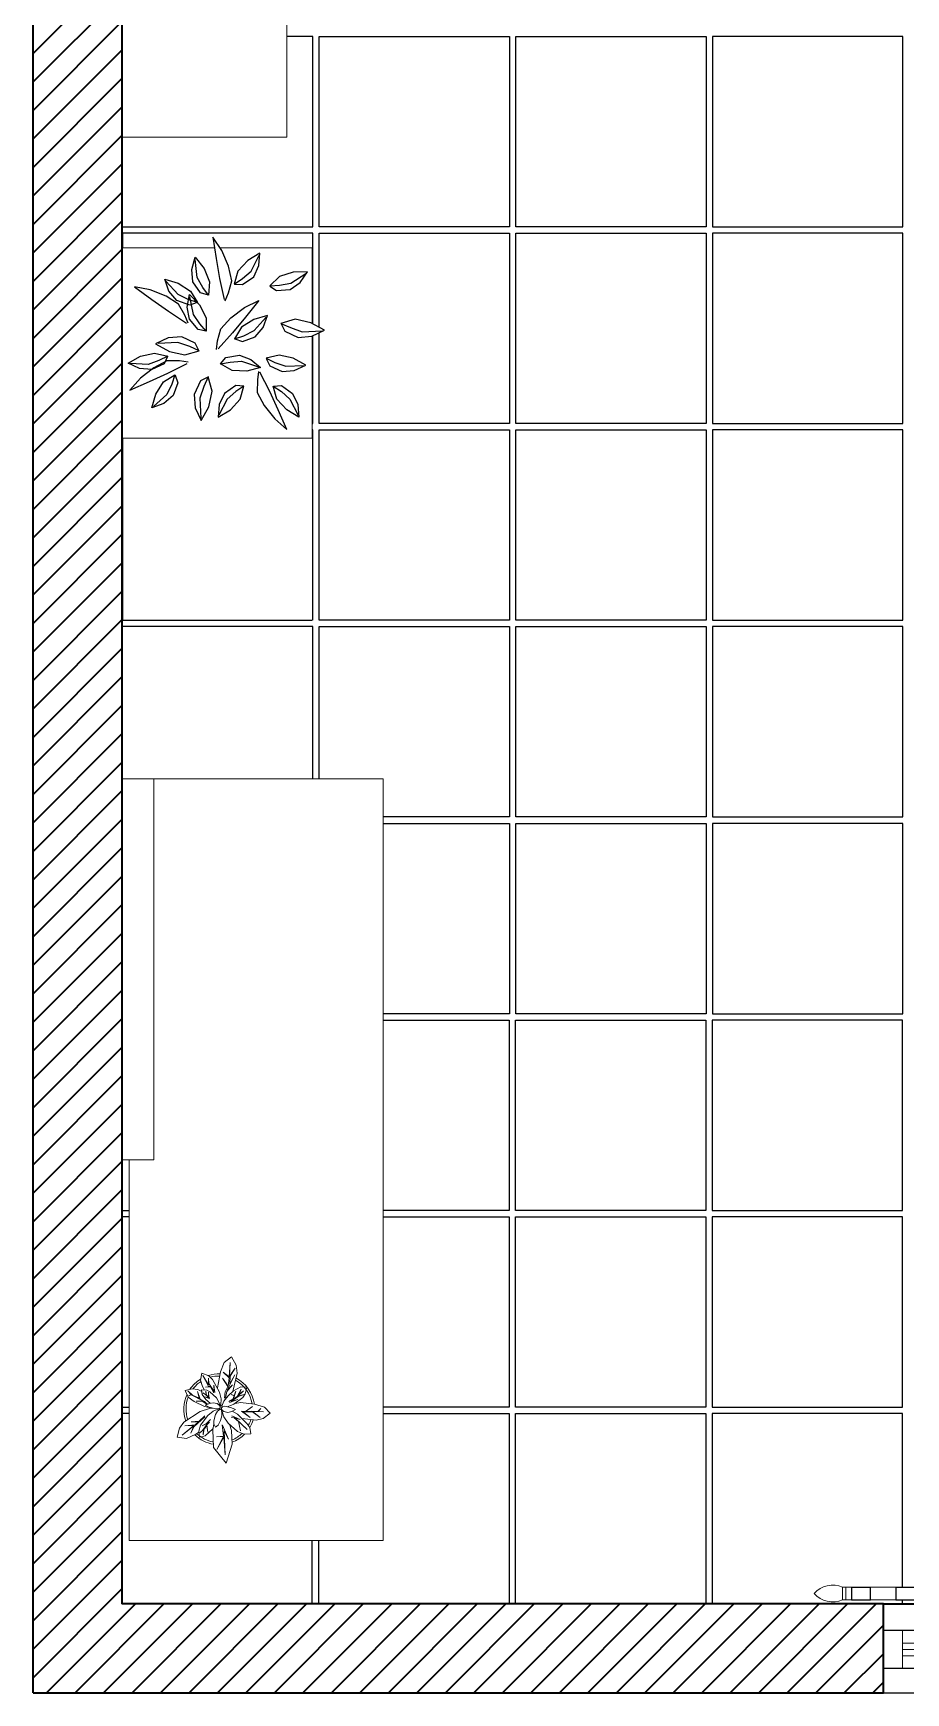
# Model space of a CAD drawing. Header units: millimetres. Extents: x 743 to 1845, y 1149 to 2111.
# Drawn here: x 768.1 to 905.7, y 1215.8 to 1477.3 of the extents above; entities that cross this region are included whole.
import ezdxf

# ---------------------------------------------------------------- set-up
doc = ezdxf.new("R2010")
doc.units = ezdxf.units.MM
for name, color, linetype, lineweight in [('A-GLAZ-FURR', 4, 'Continuous', 18), ('arredo', 8, 'Continuous', 18), ('MURI', 7, 'Continuous', 35), ('muri sottili', 161, 'Continuous', 25)]:
    doc.layers.add(name, color=color, linetype=linetype, lineweight=lineweight)
for name, color, linetype in [('pavimento', 51, 'Continuous'), ('PIANTE', 94, 'Continuous'), ('tessuti', 31, 'Continuous')]:
    doc.layers.add(name, color=color, linetype=linetype)

msp = doc.modelspace()

# ---------------------------------------------------------------- hatches: boundary and pattern name
at = {"layer": 'MURI'}
h = msp.add_hatch(dxfattribs=at)
h.set_pattern_fill('ANSI31', color=256)
h.set_pattern_definition([(45, (0, 247.989), (-2.245064, 2.245064), [])])
h.paths.add_polyline_path([(768.12, 1215.79), (902.12, 1215.79), (902.12, 1229.79), (875.12, 1229.79), (862.12, 1229.79), (844.12, 1229.79), (822.12, 1229.79), (813.12, 1229.79), (782.12, 1229.79), (782.12, 1259.79), (782.12, 1625.79), (782.12, 1645.79), (782.12, 1662.79), (768.12, 1662.79), (768.12, 1645.79), (768.12, 1625.79)])
h.paths.add_polyline_path([(999.12, 1229.79), (998.12, 1229.79), (998.12, 1229.79), (982.12, 1229.79), (982.12, 1215.79), (1082.12, 1215.79), (1082.12, 1229.79), (1060.12, 1229.79), (1060.12, 1229.79), (1030.12, 1229.79), (1029.12, 1229.79), (1029.12, 1229.79)])

# ---------------------------------------------------------------- linework, layer by layer
at = {"layer": 'A-GLAZ-FURR', "color": 4}
for p, q in [((905.12, 1225.63), (905.12, 1219.63)), ((979.12, 1223.63), (905.12, 1223.63)), ((979.12, 1222.63), (905.12, 1222.63)), ((979.12, 1221.63), (905.12, 1221.63))]:
    msp.add_line(p, q, dxfattribs=at)
at = {"layer": 'arredo'}
for p, q in [((796.71, 1443.49), (782.12, 1443.49)), ((812.12, 1443.49), (797.55, 1443.49)), ((812.12, 1431.52), (812.12, 1443.49)), ((812.12, 1413.49), (812.12, 1429.58)), ((782.12, 1413.49), (812.12, 1413.49)), ((782.12, 1359.79), (787.12, 1359.79)), ((823.27, 1359.79), (783.27, 1359.79)), ((787.12, 1359.79), (787.12, 1299.79)), ((823.27, 1239.79), (823.27, 1359.79)), ((787.12, 1299.79), (782.12, 1299.79)), ((783.27, 1299.79), (783.27, 1239.79)), ((783.27, 1239.79), (823.27, 1239.79)), ((896.2, 1232.44), (895.7, 1232.44)), ((895.7, 1232.44), (895.7, 1230.44)), ((896.2, 1230.44), (896.2, 1232.44)), ((897.08, 1232.44), (896.2, 1232.44)), ((904.08, 1232.44), (900.08, 1232.44)), ((895.7, 1230.44), (896.2, 1230.44)), ((897.08, 1230.44), (895.7, 1230.44)), ((904.08, 1230.44), (900.08, 1230.44))]:
    msp.add_line(p, q, dxfattribs=at)
msp.add_lwpolyline([(808.12, 1490.93), (808.12, 1460.93), (782.12, 1460.93), (782.12, 1490.93), (808.12, 1490.93)], dxfattribs=at)
for centre, radius, start, end in [((797.45, 1260.47), 5.59, 88.4924, 108.1217), ((797.45, 1260.47), 5.24, 89.1664, 105.5636), ((797.45, 1260.47), 5.59, 121.7051, 145.8337), ((797.45, 1260.47), 5.24, 123.6845, 141.9992), ((797.45, 1260.47), 5.24, 9.2486, 60.8808), ((797.45, 1260.47), 5.59, 8.2379, 61.9732), ((797.45, 1260.47), 5.59, 155.2534, 199.3579), ((797.45, 1260.47), 5.24, 158.753, 198.4028), ((797.45, 1260.47), 5.24, 330.9068, 342.0531), ((797.45, 1260.47), 5.59, 329.3535, 342.8282), ((797.45, 1260.47), 5.59, 226.1798, 260.4423), ((797.45, 1260.47), 5.24, 227.4038, 259.618), ((797.45, 1260.47), 5.24, 292.5583, 313.4518), ((797.45, 1260.47), 5.59, 291.2657, 315.3878), ((894.15, 1228.78), 3.98, 66.9814, 138.0011), ((894.15, 1234.1), 3.98, 221.9989, 293.0186)]:
    msp.add_arc(centre, radius, start, end, dxfattribs=at)
at = {"layer": 'MURI'}
for p, q in [((768.12, 1215.79), (768.12, 1625.79)), ((782.12, 1625.79), (782.12, 1229.79)), ((822.12, 1229.79), (782.12, 1229.79)), ((862.12, 1229.79), (822.12, 1229.79)), ((902.12, 1229.79), (862.12, 1229.79)), ((902.12, 1229.79), (982.12, 1229.79)), ((902.12, 1215.79), (902.12, 1229.79)), ((768.12, 1215.79), (902.12, 1215.79))]:
    msp.add_line(p, q, dxfattribs=at)
at = {"layer": 'muri sottili'}
for p, q in [((982.12, 1225.63), (902.12, 1225.63)), ((982.12, 1219.63), (902.12, 1219.63)), ((902.12, 1215.79), (982.12, 1215.79))]:
    msp.add_line(p, q, dxfattribs=at)
at = {"layer": 'pavimento'}
for p, q in [((812.2, 1476.79), (808.12, 1476.79)), ((812.2, 1446.79), (812.2, 1476.79)), ((813.2, 1446.79), (813.2, 1476.79)), ((813.2, 1476.79), (843.2, 1476.79)), ((843.2, 1476.79), (843.2, 1446.79)), ((844.2, 1446.79), (844.2, 1476.79)), ((844.2, 1476.79), (874.2, 1476.79)), ((874.2, 1476.79), (874.2, 1446.79)), ((905.2, 1476.79), (875.2, 1476.79)), ((875.2, 1476.79), (875.2, 1446.79)), ((905.2, 1446.79), (905.2, 1476.79)), ((782.2, 1446.79), (782.2, 1460.93)), ((782.2, 1446.79), (812.2, 1446.79)), ((843.2, 1446.79), (813.2, 1446.79)), ((874.2, 1446.79), (844.2, 1446.79)), ((875.2, 1446.79), (905.2, 1446.79)), ((812.2, 1445.79), (782.2, 1445.79)), ((782.2, 1445.79), (782.2, 1443.49)), ((812.2, 1431.48), (812.2, 1445.79)), ((813.2, 1445.79), (843.2, 1445.79)), ((813.2, 1430.93), (813.2, 1445.79)), ((843.2, 1445.79), (843.2, 1415.79)), ((844.2, 1415.79), (844.2, 1445.79)), ((844.2, 1445.79), (874.2, 1445.79)), ((874.2, 1445.79), (874.2, 1415.79)), ((905.2, 1445.79), (875.2, 1445.79)), ((875.2, 1445.79), (875.2, 1415.79)), ((905.2, 1415.79), (905.2, 1445.79)), ((812.2, 1415.79), (812.2, 1429.61)), ((813.2, 1415.79), (813.2, 1430.08)), ((812.12, 1415.79), (812.2, 1415.79)), ((812.2, 1414.79), (812.12, 1414.79)), ((812.2, 1384.79), (812.2, 1414.79)), ((843.2, 1415.79), (813.2, 1415.79)), ((813.2, 1384.79), (813.2, 1414.79)), ((813.2, 1414.79), (843.2, 1414.79)), ((843.2, 1414.79), (843.2, 1384.79)), ((874.2, 1415.79), (844.2, 1415.79)), ((844.2, 1384.79), (844.2, 1414.79)), ((844.2, 1414.79), (874.2, 1414.79)), ((874.2, 1414.79), (874.2, 1384.79)), ((875.2, 1415.79), (905.2, 1415.79)), ((905.2, 1414.79), (875.2, 1414.79)), ((875.2, 1414.79), (875.2, 1384.79)), ((905.2, 1384.79), (905.2, 1414.79)), ((782.2, 1413.49), (782.2, 1384.79)), ((782.2, 1384.79), (812.12, 1384.79)), ((812.2, 1383.79), (782.2, 1383.79)), ((782.2, 1359.79), (782.2, 1383.79)), ((812.2, 1359.79), (812.2, 1383.79)), ((843.2, 1384.79), (813.2, 1384.79)), ((813.2, 1359.79), (813.2, 1383.79)), ((813.2, 1383.79), (843.2, 1383.79)), ((843.2, 1383.79), (843.2, 1353.79)), ((874.2, 1384.79), (844.2, 1384.79)), ((844.2, 1353.79), (844.2, 1383.79)), ((844.2, 1383.79), (874.2, 1383.79)), ((874.2, 1383.79), (874.2, 1353.79)), ((875.2, 1384.79), (905.2, 1384.79)), ((905.2, 1383.79), (875.2, 1383.79)), ((875.2, 1383.79), (875.2, 1353.79)), ((905.2, 1353.79), (905.2, 1383.79)), ((843.2, 1353.79), (823.27, 1353.79)), ((823.27, 1352.79), (843.2, 1352.79)), ((843.2, 1352.79), (843.2, 1322.79)), ((874.2, 1353.79), (844.2, 1353.79)), ((844.2, 1322.79), (844.2, 1352.79)), ((844.2, 1352.79), (874.2, 1352.79)), ((874.2, 1352.79), (874.2, 1322.79)), ((875.2, 1353.79), (905.2, 1353.79)), ((905.2, 1352.79), (875.2, 1352.79)), ((875.2, 1352.79), (875.2, 1322.79)), ((905.2, 1322.79), (905.2, 1352.79)), ((782.12, 1321.79), (782.2, 1322.79)), ((843.2, 1322.79), (823.27, 1322.79)), ((823.27, 1321.79), (843.12, 1321.79)), ((843.12, 1321.79), (843.12, 1291.79)), ((844.12, 1291.79), (844.12, 1321.79)), ((844.12, 1321.79), (874.12, 1321.79)), ((874.2, 1322.79), (844.2, 1322.79)), ((874.12, 1321.79), (874.12, 1291.79)), ((905.12, 1321.79), (875.12, 1321.79)), ((875.12, 1321.79), (875.12, 1291.79)), ((875.2, 1322.79), (905.2, 1322.79)), ((905.12, 1291.79), (905.12, 1321.79)), ((782.12, 1291.79), (783.27, 1291.79)), ((783.27, 1290.79), (782.12, 1290.79)), ((843.12, 1291.79), (823.27, 1291.79)), ((823.27, 1290.79), (843.12, 1290.79)), ((843.12, 1290.79), (843.12, 1260.79)), ((874.12, 1291.79), (844.12, 1291.79)), ((844.12, 1260.79), (844.12, 1290.79)), ((844.12, 1290.79), (874.12, 1290.79)), ((874.12, 1290.79), (874.12, 1260.79)), ((875.12, 1291.79), (905.12, 1291.79)), ((905.12, 1290.79), (875.12, 1290.79)), ((875.12, 1290.79), (875.12, 1260.79)), ((905.12, 1260.79), (905.12, 1290.79)), ((782.12, 1259.79), (782.12, 1260.79)), ((782.12, 1260.79), (783.27, 1260.79)), ((843.12, 1260.79), (823.27, 1260.79)), ((874.12, 1260.79), (844.12, 1260.79)), ((875.12, 1260.79), (905.12, 1260.79)), ((783.27, 1259.79), (782.12, 1259.79)), ((823.27, 1259.79), (843.12, 1259.79)), ((843.12, 1259.79), (843.12, 1229.79)), ((844.12, 1229.79), (844.12, 1259.79)), ((844.12, 1259.79), (874.12, 1259.79)), ((874.12, 1259.79), (874.12, 1229.79)), ((905.12, 1259.79), (875.12, 1259.79)), ((875.12, 1259.79), (875.12, 1229.79)), ((905.12, 1232.44), (905.12, 1259.79)), ((812.12, 1229.79), (812.12, 1239.79)), ((813.12, 1229.79), (813.12, 1239.79)), ((782.12, 1229.79), (812.12, 1229.79)), ((843.12, 1229.79), (813.12, 1229.79)), ((874.12, 1229.79), (844.12, 1229.79)), ((875.12, 1229.79), (905.12, 1229.79)), ((905.12, 1229.79), (905.12, 1230.44))]:
    msp.add_line(p, q, dxfattribs=at)
at = {"layer": 'PIANTE'}
for p, q in [((797.86, 1443.03), (796.45, 1445.14)), ((796.45, 1445.14), (796.98, 1441.8)), ((793.12, 1440.05), (793.64, 1441.98)), ((793.64, 1441.98), (795.05, 1440.22)), ((793.99, 1438.82), (793.64, 1441.63)), ((796.98, 1441.8), (797.51, 1438.64)), ((798.91, 1440.57), (797.86, 1443.03)), ((801.95, 1441.48), (800.4, 1439.8)), ((803.87, 1442.65), (801.95, 1441.48)), ((802.46, 1439.8), (803.75, 1442.32)), ((803.7, 1440.66), (803.87, 1442.65)), ((789.52, 1436.64), (788.85, 1438.52)), ((788.85, 1438.52), (791, 1437.89)), ((793.29, 1438.12), (793.12, 1440.05)), ((794.87, 1437.24), (793.99, 1438.82)), ((795.05, 1440.22), (795.93, 1438.12)), ((797.51, 1438.64), (798.21, 1435.31)), ((799.44, 1438.29), (798.91, 1440.57)), ((798.91, 1436.36), (799.44, 1438.29)), ((800.4, 1439.8), (799.82, 1437.77)), ((799.82, 1437.77), (801.09, 1438.62)), ((801.09, 1438.62), (802.46, 1439.8)), ((801.12, 1437.67), (802.88, 1438.9)), ((802.88, 1438.9), (803.7, 1440.66)), ((806.93, 1438.94), (805.41, 1437.47)), ((809.11, 1439.62), (806.93, 1438.94)), ((808.71, 1437.91), (811.09, 1439.45)), ((811.36, 1439.67), (809.11, 1439.62)), ((810.22, 1438.03), (811.36, 1439.67)), ((786.57, 1436.83), (784.09, 1437.33)), ((784.09, 1437.33), (786.82, 1435.34)), ((789.06, 1435.84), (786.57, 1436.83)), ((790.95, 1436.13), (789.05, 1438.23)), ((791.04, 1434.6), (789.06, 1435.84)), ((790.77, 1435.15), (789.52, 1436.64)), ((792.57, 1435.34), (790.95, 1436.13)), ((791, 1437.89), (792.93, 1436.66)), ((792.41, 1434.13), (792.76, 1436.1)), ((792.76, 1436.1), (794.32, 1434.47)), ((793.39, 1432.98), (792.79, 1435.75)), ((792.93, 1436.66), (794.02, 1434.85)), ((794.52, 1436.36), (793.29, 1438.12)), ((795.75, 1436.01), (794.52, 1436.36)), ((795.78, 1436), (794.87, 1437.24)), ((795.93, 1438.12), (795.78, 1436)), ((798.38, 1435.13), (798.91, 1436.36)), ((799.85, 1437.76), (801.12, 1437.67)), ((805.41, 1437.47), (806.94, 1437.57)), ((805.43, 1437.45), (806.49, 1436.73)), ((806.49, 1436.73), (808.63, 1436.92)), ((806.94, 1437.57), (808.71, 1437.91)), ((808.63, 1436.92), (810.22, 1438.03)), ((786.82, 1435.34), (789.43, 1433.48)), ((789.43, 1433.48), (792.28, 1431.62)), ((792.79, 1434.42), (790.77, 1435.15)), ((792.04, 1432.86), (791.04, 1434.6)), ((792.75, 1432.22), (792.41, 1434.13)), ((794.02, 1434.85), (792.57, 1435.34)), ((793.99, 1434.84), (792.79, 1434.42)), ((794.32, 1434.47), (795.37, 1432.45)), ((799.3, 1432.45), (801.44, 1434.05)), ((801.44, 1434.05), (803.71, 1435.17)), ((803.71, 1435.17), (801.59, 1432.54)), ((792.53, 1431.62), (792.04, 1432.86)), ((794.13, 1430.58), (792.75, 1432.22)), ((794.4, 1431.48), (793.39, 1432.98)), ((795.38, 1430.34), (794.13, 1430.58)), ((795.41, 1430.33), (794.4, 1431.48)), ((795.37, 1432.45), (795.41, 1430.33)), ((797.2, 1428.8), (797.71, 1430.73)), ((797.71, 1430.73), (799.3, 1432.45)), ((801.59, 1432.54), (799.55, 1430.07)), ((800.97, 1430.95), (799.88, 1429.13)), ((802.9, 1432.17), (800.97, 1430.95)), ((801.33, 1429.63), (802.95, 1430.42)), ((805.05, 1432.81), (802.9, 1432.17)), ((802.95, 1430.42), (804.85, 1432.52)), ((803.13, 1429.44), (804.38, 1430.92)), ((804.38, 1430.92), (805.05, 1432.81)), ((809.41, 1432.21), (807.16, 1431.57)), ((807.16, 1431.62), (807.78, 1430.35)), ((807.16, 1431.57), (808.66, 1430.9)), ((808.66, 1430.9), (810.54, 1430.25)), ((811.86, 1431.66), (809.41, 1432.21)), ((810.54, 1430.25), (813.65, 1430.41)), ((814.03, 1430.48), (811.86, 1431.66)), ((812.04, 1429.54), (814.03, 1430.48)), ((789.41, 1429.28), (787.42, 1428.34)), ((787.42, 1428.34), (789.59, 1427.15)), ((790.91, 1428.56), (787.8, 1428.4)), ((791.54, 1429.45), (789.41, 1429.28)), ((792.79, 1427.91), (790.91, 1428.56)), ((793.67, 1428.46), (791.54, 1429.45)), ((794.29, 1427.24), (792.79, 1427.91)), ((794.29, 1427.19), (793.67, 1428.46)), ((797.04, 1427.47), (797.2, 1428.8)), ((799.55, 1430.07), (797.28, 1427.53)), ((799.88, 1429.13), (801.33, 1429.63)), ((799.9, 1429.12), (801.11, 1428.71)), ((801.11, 1428.71), (803.13, 1429.44)), ((807.78, 1430.35), (809.91, 1429.36)), ((809.91, 1429.36), (812.04, 1429.54)), ((783.07, 1425.31), (785.04, 1426.39)), ((784.88, 1424.46), (783.07, 1425.31)), ((786.24, 1425.11), (783.41, 1425.25)), ((785.04, 1426.39), (787.27, 1426.89)), ((787.95, 1425.7), (786.24, 1425.11)), ((788.75, 1425.2), (786.81, 1424.3)), ((789.21, 1425.67), (787.14, 1424.57)), ((787.27, 1426.89), (789.33, 1426.38)), ((789.33, 1426.38), (787.95, 1425.7)), ((789.31, 1426.35), (788.75, 1425.2)), ((791.21, 1425.67), (789.21, 1425.67)), ((789.37, 1423.72), (792.41, 1425.26)), ((789.59, 1427.15), (792.04, 1426.6)), ((792.53, 1425.47), (791.21, 1425.67)), ((792.04, 1426.6), (794.29, 1427.24)), ((797.65, 1425.18), (799.15, 1425.48)), ((799.5, 1424.15), (797.65, 1425.18)), ((797.67, 1425.2), (798.51, 1426.17)), ((798.51, 1426.17), (800.62, 1426.54)), ((799.15, 1425.48), (800.96, 1425.61)), ((800.62, 1426.54), (802.44, 1425.88)), ((800.96, 1425.61), (803.65, 1424.74)), ((802.44, 1425.88), (803.97, 1424.59)), ((806.89, 1426.58), (804.83, 1426.07)), ((804.83, 1426.07), (806.21, 1425.39)), ((804.85, 1426.04), (805.41, 1424.89)), ((806.21, 1425.39), (807.92, 1424.8)), ((809.12, 1426.08), (806.89, 1426.58)), ((811.09, 1425), (809.12, 1426.08)), ((785.04, 1422.92), (783.37, 1421.02)), ((786.81, 1424.3), (784.88, 1424.46)), ((787.14, 1424.57), (785.04, 1422.92)), ((786.45, 1422.39), (789.37, 1423.72)), ((788.66, 1422.36), (790.47, 1423.45)), ((790.47, 1423.45), (789.98, 1422)), ((790.48, 1423.43), (790.9, 1422.22)), ((795.75, 1423.13), (794.49, 1422.52)), ((795.7, 1423.13), (795.03, 1421.63)), ((796.34, 1420.88), (795.7, 1423.13)), ((801.78, 1424.06), (799.5, 1424.15)), ((803.97, 1424.59), (801.78, 1424.06)), ((803.46, 1422.69), (803.45, 1420.69)), ((803.65, 1424.01), (803.46, 1422.69)), ((805.41, 1420.85), (803.87, 1423.89)), ((805.41, 1424.89), (807.35, 1423.98)), ((807.35, 1423.98), (809.28, 1424.15)), ((807.92, 1424.8), (810.75, 1424.94)), ((809.28, 1424.15), (811.09, 1425)), ((783.37, 1421.02), (786.45, 1422.39)), ((786.8, 1418.28), (787.43, 1420.43)), ((789.19, 1420.38), (787.09, 1418.48)), ((787.43, 1420.43), (788.66, 1422.36)), ((790.17, 1420.2), (788.69, 1418.95)), ((789.98, 1422), (789.19, 1420.38)), ((790.9, 1422.22), (790.17, 1420.2)), ((794.49, 1422.52), (793.49, 1420.38)), ((793.49, 1420.38), (793.67, 1418.26)), ((795.03, 1421.63), (794.39, 1419.76)), ((795.79, 1418.43), (796.34, 1420.88)), ((798.28, 1420.53), (797.45, 1418.78)), ((800.04, 1421.76), (798.28, 1420.53)), ((800.06, 1420.82), (798.7, 1419.63)), ((801.31, 1421.67), (800.04, 1421.76)), ((801.34, 1421.67), (800.06, 1420.82)), ((800.75, 1419.63), (801.34, 1421.67)), ((803.45, 1420.69), (804.55, 1418.62)), ((806.73, 1417.93), (805.41, 1420.85)), ((806.55, 1419.63), (805.96, 1421.67)), ((805.96, 1421.67), (807.24, 1420.82)), ((805.99, 1421.67), (807.27, 1421.76)), ((807.24, 1420.82), (808.6, 1419.63)), ((807.27, 1421.76), (809.02, 1420.53)), ((809.02, 1420.53), (809.85, 1418.78)), ((788.69, 1418.95), (786.8, 1418.28)), ((793.67, 1418.26), (794.61, 1416.26)), ((794.39, 1419.76), (794.54, 1416.65)), ((794.61, 1416.26), (795.79, 1418.43)), ((797.45, 1418.78), (797.29, 1416.78)), ((797.29, 1416.78), (799.21, 1417.95)), ((798.7, 1419.63), (797.41, 1417.11)), ((799.21, 1417.95), (800.75, 1419.63)), ((804.55, 1418.62), (806.2, 1416.52)), ((808.09, 1417.95), (806.55, 1419.63)), ((808.11, 1414.85), (806.73, 1417.93)), ((810.01, 1416.78), (808.09, 1417.95)), ((808.6, 1419.63), (809.89, 1417.11)), ((809.85, 1418.78), (810.01, 1416.78)), ((806.2, 1416.52), (808.11, 1414.85))]:
    msp.add_line(p, q, dxfattribs=at)
at = {"layer": 'PIANTE', "linetype": 'Continuous', "lineweight": 0}
for p, q in [((799.38, 1268.71), (798.22, 1267.84)), ((800.13, 1267.42), (799.38, 1268.71)), ((794.71, 1266.14), (794.47, 1265.04)), ((795.81, 1265.75), (794.71, 1266.14)), ((796.38, 1265.18), (795.81, 1265.75)), ((797.66, 1266.39), (797.15, 1263.83)), ((798.22, 1267.84), (797.66, 1266.39)), ((799.61, 1263.26), (800.25, 1266.18)), ((800.25, 1266.18), (800.13, 1267.42)), ((793.2, 1263.71), (792.1, 1263.41)), ((792.1, 1263.41), (792.57, 1262.35)), ((794.06, 1263.58), (793.2, 1263.71)), ((794.7, 1263.27), (794.06, 1263.58)), ((794.47, 1265.04), (794.83, 1264.03)), ((794.66, 1263.51), (795.47, 1263.47)), ((794.77, 1262.79), (794.66, 1263.51)), ((794.83, 1264.03), (795.11, 1263.49)), ((795.47, 1263.47), (795.98, 1263.24)), ((795.98, 1263.24), (797, 1262.27)), ((797.51, 1263.18), (796.38, 1265.18)), ((797.74, 1262.12), (797.51, 1263.18)), ((799.72, 1263.35), (798.84, 1262.61)), ((800.87, 1263.98), (799.72, 1263.35)), ((801.78, 1263.94), (800.87, 1263.98)), ((801.55, 1262.9), (801.78, 1263.94)), ((792.57, 1262.35), (793.49, 1261.71)), ((793.49, 1261.71), (795.15, 1260.89)), ((794.44, 1260.1), (795.89, 1260.57)), ((795.34, 1262.01), (794.77, 1262.79)), ((795.15, 1260.89), (796.33, 1260.65)), ((795.9, 1261.38), (795.25, 1261.1)), ((795.25, 1261.1), (795.86, 1260.8)), ((796.03, 1261.41), (795.34, 1262.01)), ((795.86, 1260.8), (796.88, 1260.53)), ((795.89, 1260.57), (796.55, 1260.62)), ((796.51, 1261.5), (795.9, 1261.38)), ((796.33, 1260.65), (796.41, 1260.66)), ((797.14, 1261.36), (796.51, 1261.5)), ((797.37, 1260.53), (796.51, 1260.15)), ((796.88, 1260.53), (797.42, 1260.58)), ((797, 1262.27), (797.41, 1261.61)), ((797.43, 1261.14), (797.14, 1261.36)), ((797.57, 1260.5), (797.19, 1260.19)), ((797.53, 1260.47), (797.37, 1260.53)), ((797.41, 1261.61), (797.6, 1261.03)), ((797.42, 1260.58), (797.62, 1260.71)), ((797.62, 1260.89), (797.43, 1261.14)), ((797.55, 1260.97), (797.72, 1261.16)), ((797.67, 1260.51), (797.57, 1260.5)), ((797.62, 1260.71), (797.62, 1260.89)), ((797.67, 1261.11), (797.76, 1260.99)), ((797.73, 1260.46), (797.67, 1260.51)), ((797.72, 1261.16), (797.74, 1262.12)), ((797.84, 1259.96), (797.73, 1260.46)), ((797.76, 1260.99), (797.9, 1261.03)), ((797.8, 1260.72), (797.79, 1260.67)), ((797.79, 1260.67), (797.8, 1260.57)), ((797.96, 1260.86), (797.8, 1260.72)), ((797.8, 1260.57), (797.95, 1260.3)), ((798.17, 1261.72), (797.88, 1260.97)), ((797.88, 1260.97), (797.93, 1260.85)), ((798.34, 1260.96), (797.96, 1260.86)), ((798.84, 1262.61), (798.17, 1261.72)), ((799.4, 1260.71), (798.34, 1260.96)), ((798.75, 1260.86), (798.83, 1260.88)), ((798.83, 1260.88), (799.77, 1261.25)), ((800.02, 1260.44), (799.4, 1260.71)), ((799.41, 1260.14), (800.02, 1260.44)), ((799.77, 1261.25), (801.17, 1262.33)), ((800.8, 1261.51), (799.94, 1261.39)), ((802.98, 1261.27), (800.8, 1261.51)), ((801.17, 1262.33), (801.55, 1262.9)), ((804.58, 1260.82), (802.98, 1261.27)), ((805.46, 1259.84), (804.58, 1260.82)), ((791.17, 1257.5), (791.87, 1258.41)), ((791.87, 1258.41), (794.44, 1260.1)), ((794.51, 1257.95), (794.23, 1257)), ((795.65, 1259.46), (794.51, 1257.95)), ((796.51, 1260.15), (795.65, 1259.46)), ((796.62, 1258.17), (796.42, 1257.21)), ((796.88, 1259.66), (796.6, 1258.66)), ((796.6, 1258.66), (796.61, 1258.17)), ((796.61, 1258.17), (796.84, 1257.65)), ((796.84, 1257.65), (797.29, 1257.97)), ((797.19, 1260.19), (796.88, 1259.66)), ((797.29, 1257.97), (797.64, 1258.7)), ((797.64, 1258.7), (797.84, 1259.41)), ((797.84, 1259.41), (797.84, 1259.96)), ((797.91, 1260.37), (797.86, 1260.26)), ((797.86, 1260.26), (798.17, 1259.3)), ((797.95, 1260.3), (798.19, 1260.1)), ((798.17, 1259.3), (798.85, 1258.3)), ((798.19, 1260.1), (798.8, 1259.98)), ((798.8, 1259.98), (799.41, 1260.14)), ((798.85, 1258.3), (800.31, 1256.97)), ((799.39, 1257.11), (799.05, 1258.11)), ((800.32, 1259.72), (799.46, 1260.16)), ((801.78, 1258.25), (800.32, 1259.72)), ((801.04, 1258.99), (803.25, 1258.77)), ((802.29, 1257.59), (801.78, 1258.25)), ((803.25, 1258.77), (804.39, 1259.03)), ((804.39, 1259.03), (805.46, 1259.84)), ((790.83, 1256.06), (791.17, 1257.5)), ((792.27, 1255.86), (790.83, 1256.06)), ((793.77, 1256.52), (792.27, 1255.86)), ((794.25, 1256.85), (793.77, 1256.52)), ((794.23, 1257), (794.35, 1256.07)), ((794.35, 1256.07), (795.24, 1256.26)), ((795.24, 1256.26), (796.46, 1257.41)), ((796.42, 1257.21), (796.54, 1254.44)), ((799.49, 1254.99), (799.39, 1257.11)), ((800.31, 1256.97), (801.36, 1256.54)), ((801.36, 1256.54), (802.41, 1256.59)), ((802.41, 1256.59), (802.29, 1257.59)), ((796.54, 1254.44), (798.56, 1252)), ((798.56, 1252), (799.49, 1254.99))]:
    msp.add_line(p, q, dxfattribs=at)
for points in [[(796.73, 1263.13), (796.61, 1264.26), (796.64, 1263.25), (795.79, 1264.52), (795.78, 1265.37), (795.73, 1264.31), (794.87, 1265.79), (795.75, 1264.12), (795.96, 1264.06), (795.28, 1263.96), (796.08, 1263.99), (796.62, 1263.07)], [(798.45, 1262.24), (798.64, 1263.29), (799.53, 1264.33), (798.7, 1263.46), (799.92, 1265.91), (799.1, 1264.46), (799.17, 1265.69), (799.94, 1266.94), (799.09, 1265.69), (799.17, 1267.82), (799, 1265.6), (798.08, 1266.33), (799.03, 1265.41), (798.84, 1264.1), (797.94, 1265.38), (798.78, 1264.05), (798.39, 1263.21), (798.28, 1262.21)], [(795.57, 1261.24), (794.78, 1261.76), (793.79, 1261.74), (794.86, 1261.8), (793.03, 1262.75), (792.59, 1262.6), (793.05, 1262.8), (792.52, 1263.35), (793.24, 1262.7), (794.31, 1262.21), (794.01, 1263.27), (794.42, 1262.08), (795.12, 1261.71), (795.36, 1261.48), (795.69, 1261.29)], [(795.96, 1262.12), (795.2, 1262.42), (795.83, 1262.23), (795.36, 1262.72), (794.86, 1263.07), (795.39, 1262.75), (795.31, 1263.3), (795.44, 1262.69), (795.75, 1262.38), (795.74, 1263.14), (795.8, 1262.36), (795.93, 1262.28)], [(799.09, 1261.55), (800.4, 1261.99), (799.33, 1261.69), (800.41, 1262.49), (801.36, 1262.79), (800.4, 1262.54), (801.29, 1263.39), (800.57, 1262.8), (800.92, 1263.66), (800.3, 1262.47), (799.69, 1262.08), (800.09, 1263.3), (799.81, 1262.65), (799.31, 1262.82), (799.81, 1262.59), (799.58, 1262.05), (798.96, 1261.68)], [(800.98, 1260.15), (802.33, 1259.16), (801.26, 1260.03), (802.7, 1260.07), (803.91, 1259.15), (802.69, 1260.12), (804.43, 1260.05), (803.56, 1260.11), (804.02, 1260.6), (803.52, 1260.13), (802.52, 1260.18), (801.61, 1260.13), (802.69, 1260.93), (801.58, 1260.13), (801.01, 1260.18)], [(795.19, 1259.26), (793.48, 1257.73), (792.98, 1256.7), (793.46, 1257.87), (791.6, 1256.39), (793.43, 1257.92), (792.02, 1257.84), (793.65, 1258.02), (794.18, 1258.5), (793.04, 1258.5), (794.28, 1258.57), (795.16, 1259.41)], [(796.05, 1258.86), (795.47, 1258.27), (794.74, 1257.87), (795.63, 1258.3), (794.81, 1257.14), (794.37, 1256.75), (794.98, 1257.24), (794.9, 1256.44), (795.08, 1257.36), (795.48, 1257.84), (795.66, 1256.86), (795.5, 1257.99), (795.91, 1258.45)], [(797.95, 1257.94), (798.9, 1255.75), (798.2, 1257.06), (798.4, 1253.3), (798.15, 1256.05), (797.08, 1254.12), (798.14, 1256.16), (797.02, 1256.1), (798.11, 1256.24), (797.89, 1258.03)], [(799.42, 1259.44), (800.75, 1258.85), (799.97, 1259.08), (801.85, 1257.3), (800.51, 1258.52), (800.78, 1257.09), (800.47, 1258.56), (799.81, 1259.13), (799.31, 1259.2)]]:
    msp.add_lwpolyline(points, dxfattribs=at)
at = {"layer": 'tessuti'}
for p, q in [((897.08, 1232.44), (900.08, 1232.44)), ((897.08, 1232.44), (897.08, 1230.44)), ((900.08, 1230.44), (900.08, 1232.44)), ((904.08, 1232.44), (907.08, 1232.44)), ((904.08, 1232.44), (904.08, 1230.44)), ((897.08, 1230.44), (900.08, 1230.44)), ((904.08, 1230.44), (907.08, 1230.44))]:
    msp.add_line(p, q, dxfattribs=at)

doc.saveas('drawing.dxf')
